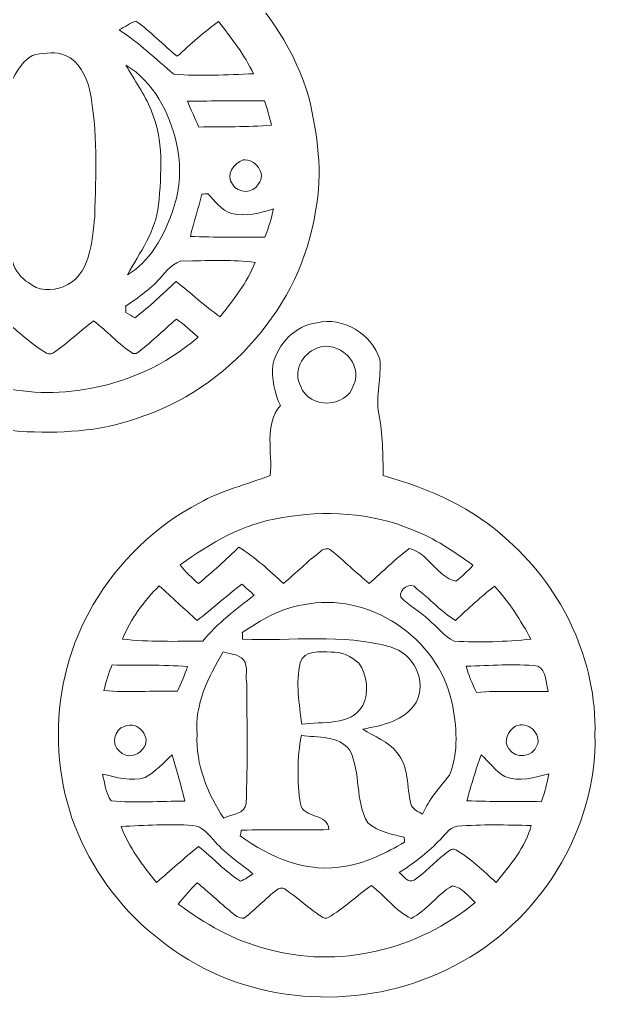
# Model space of a CAD drawing. Header units: centimetres. Extents: x -16.6 to 16.5, y -14.8 to 14.7.
# Drawn here: x 6.85 to 16.27, y -14.73 to 1.41 of the extents above; entities that cross this region are included whole.
import ezdxf

# ---------------------------------------------------------------- set-up
doc = ezdxf.new("R2010")
doc.units = ezdxf.units.CM
doc.header["$MEASUREMENT"] = 0
doc.layers.add('Layer 1', color=7, linetype='Continuous')

msp = doc.modelspace()

# ---------------------------------------------------------------- linework, layer by layer
at = {"layer": 'Layer 1', "color": 250, "lineweight": 9}
for points, knots in [([(6.95745, 5.62098), (7.2372, 5.72469), (7.58645, 5.74304), (7.83304, 5.55042), (7.83304, 5.55042), (8.00202, 5.4273), (8.16712, 5.25973), (8.20664, 5.0456), (8.20664, 5.0456), (8.28813, 4.79442), (8.18053, 4.54324), (8.10609, 4.30617), (8.10609, 4.30617), (8.183, 4.20845), (8.27825, 4.10827), (8.24791, 3.96751), (8.24791, 3.96751), (8.26626, 3.69728), (8.26872, 3.42599), (8.28531, 3.15506), (8.28531, 3.15506), (9.81177, 2.84074), (11.12799, 1.64623), (11.56402, 0.14692), (11.56402, 0.14692), (11.70831, -0.45668), (11.79897, -1.09097), (11.67479, -1.70728), (11.67479, -1.70728), (11.43949, -3.2662), (10.24746, -4.61769), (8.75097, -5.09465), (8.75097, -5.09465), (8.14314, -5.31408), (7.48626, -5.33771), (6.84738, -5.30561), (6.84738, -5.30561), (5.56327, -5.15074), (4.33561, -4.43531), (3.64134, -3.33252), (3.64134, -3.33252), (2.74705, -1.99832), (2.71847, -0.13212), (3.60712, 1.21267), (3.60712, 1.21267), (4.23471, 2.19198), (5.25671, 2.912), (6.39583, 3.15471), (6.39583, 3.15471), (6.44769, 3.54382), (6.3415, 3.98091), (6.56375, 4.32699), (6.56375, 4.32699), (6.54011, 4.50479), (6.45615, 4.67095), (6.43357, 4.84875), (6.43357, 4.84875), (6.44627, 5.1793), (6.67276, 5.47175), (6.95745, 5.62098), (6.95745, 5.62098), (6.95745, 5.62098), (6.95745, 5.62098), (6.95745, 5.62098)], [0, 0, 0, 0, 0.05882353, 0.05882353, 0.05882353, 0.05882353, 0.11764706, 0.11764706, 0.11764706, 0.11764706, 0.17647059, 0.17647059, 0.17647059, 0.17647059, 0.23529412, 0.23529412, 0.23529412, 0.23529412, 0.29411765, 0.29411765, 0.29411765, 0.29411765, 0.35294118, 0.35294118, 0.35294118, 0.35294118, 0.41176471, 0.41176471, 0.41176471, 0.41176471, 0.47058824, 0.47058824, 0.47058824, 0.47058824, 0.52941176, 0.52941176, 0.52941176, 0.52941176, 0.58823529, 0.58823529, 0.58823529, 0.58823529, 0.64705882, 0.64705882, 0.64705882, 0.64705882, 0.70588235, 0.70588235, 0.70588235, 0.70588235, 0.76470588, 0.76470588, 0.76470588, 0.76470588, 0.82352941, 0.82352941, 0.82352941, 0.82352941, 0.88235294, 0.88235294, 0.88235294, 0.88235294, 1, 1, 1, 1]), ([(8.46981, 1.24512), (8.79436, 1.03839), (9.06671, 0.76817), (9.36022, 0.52299), (9.36022, 0.52299), (9.79237, 0.48735), (10.22735, 0.51064), (10.66056, 0.52969), (10.66056, 0.52969), (10.51557, 0.84049), (10.30143, 1.11107), (10.09294, 1.38023), (10.09294, 1.38023), (9.85129, 1.21196), (9.63256, 1.0137), (9.41631, 0.81509), (9.41631, 0.81509), (9.18665, 1.00065), (8.98275, 1.21655), (8.74356, 1.39011), (8.74356, 1.39011), (8.64584, 1.35519), (8.55977, 1.29451), (8.46981, 1.24512), (8.46981, 1.24512), (8.46981, 1.24512), (8.46981, 1.24512), (8.46981, 1.24512)], [0, 0, 0, 0, 0.125, 0.125, 0.125, 0.125, 0.25, 0.25, 0.25, 0.25, 0.375, 0.375, 0.375, 0.375, 0.5, 0.5, 0.5, 0.5, 0.625, 0.625, 0.625, 0.625, 0.75, 0.75, 0.75, 0.75, 1, 1, 1, 1]), ([(7.10985, 0.84683), (6.94863, 0.80556), (6.85444, 0.65034), (6.77118, 0.51981), (6.77118, 0.51981), (6.61455, 0.24676), (6.60926, -0.07744), (6.57716, -0.38224), (6.57716, -0.38224), (6.55317, -0.96644), (6.54752, -1.55558), (6.6336, -2.13555), (6.6336, -2.13555), (6.6844, -2.40119), (6.72356, -2.73139), (6.98955, -2.87532), (6.98955, -2.87532), (7.13772, -3.01608), (7.37514, -3.01079), (7.55435, -2.94588), (7.55435, -2.94588), (8.00202, -2.7769), (8.02637, -2.20399), (8.07046, -1.799), (8.07046, -1.799), (8.09022, -1.10861), (8.12409, -0.40694), (7.98509, 0.27392), (7.98509, 0.27392), (7.929, 0.49617), (7.81188, 0.73571), (7.59069, 0.8292), (7.59069, 0.8292), (7.44111, 0.90293), (7.26648, 0.86165), (7.10985, 0.84683), (7.10985, 0.84683), (7.10985, 0.84683), (7.10985, 0.84683), (7.10985, 0.84683)], [0, 0, 0, 0, 0.09090909, 0.09090909, 0.09090909, 0.09090909, 0.18181818, 0.18181818, 0.18181818, 0.18181818, 0.27272727, 0.27272727, 0.27272727, 0.27272727, 0.36363636, 0.36363636, 0.36363636, 0.36363636, 0.45454545, 0.45454545, 0.45454545, 0.45454545, 0.54545455, 0.54545455, 0.54545455, 0.54545455, 0.63636364, 0.63636364, 0.63636364, 0.63636364, 0.72727273, 0.72727273, 0.72727273, 0.72727273, 0.81818182, 0.81818182, 0.81818182, 0.81818182, 1, 1, 1, 1]), ([(8.57741, 0.67045), (8.71393, 0.42527), (8.88785, 0.19984), (8.9891, -0.06439), (8.9891, -0.06439), (9.20076, -0.54981), (9.15667, -1.09697), (9.11292, -1.61062), (9.11292, -1.61062), (9.06777, -2.03959), (8.8053, -2.38461), (8.60633, -2.75079), (8.60633, -2.75079), (8.78554, -2.64637), (8.9263, -2.49009), (9.04554, -2.32217), (9.04554, -2.32217), (9.37116, -1.82334), (9.55354, -1.19716), (9.40326, -0.6059), (9.40326, -0.6059), (9.29178, -0.10425), (9.03214, 0.40163), (8.57741, 0.67045), (8.57741, 0.67045), (8.57741, 0.67045), (8.57741, 0.67045), (8.57741, 0.67045)], [0, 0, 0, 0, 0.125, 0.125, 0.125, 0.125, 0.25, 0.25, 0.25, 0.25, 0.375, 0.375, 0.375, 0.375, 0.5, 0.5, 0.5, 0.5, 0.625, 0.625, 0.625, 0.625, 0.75, 0.75, 0.75, 0.75, 1, 1, 1, 1]), ([(9.586, 0.08201), (9.64385, -0.0598), (9.70382, -0.20092), (9.77085, -0.33885), (9.77085, -0.33885), (10.16561, -0.33744), (10.56072, -0.33568), (10.95548, -0.31133), (10.95548, -0.31133), (10.92479, -0.17587), (10.88528, -0.04252), (10.84047, 0.08872), (10.84047, 0.08872), (10.42208, 0.08801), (10.00404, 0.08801), (9.586, 0.08201), (9.586, 0.08201), (9.586, 0.08201), (9.586, 0.08201), (9.586, 0.08201)], [0, 0, 0, 0, 0.16666667, 0.16666667, 0.16666667, 0.16666667, 0.33333333, 0.33333333, 0.33333333, 0.33333333, 0.5, 0.5, 0.5, 0.5, 0.66666667, 0.66666667, 0.66666667, 0.66666667, 1, 1, 1, 1]), ([(10.49334, -0.87648), (10.34165, -0.92587), (10.19736, -1.12519), (10.32048, -1.27124), (10.32048, -1.27124), (10.40515, -1.43282), (10.65844, -1.42435), (10.74311, -1.2663), (10.74311, -1.2663), (10.88492, -1.10297), (10.68067, -0.84509), (10.49334, -0.87648), (10.49334, -0.87648), (10.49334, -0.87648), (10.49334, -0.87648), (10.49334, -0.87648)], [0, 0, 0, 0, 0.2, 0.2, 0.2, 0.2, 0.4, 0.4, 0.4, 0.4, 0.6, 0.6, 0.6, 0.6, 1, 1, 1, 1]), ([(9.82024, -1.43387), (9.76097, -1.66494), (9.68654, -1.89178), (9.6308, -2.12391), (9.6308, -2.12391), (10.03614, -2.13978), (10.44184, -2.1352), (10.84788, -2.13872), (10.84788, -2.13872), (10.90609, -1.98809), (10.95266, -1.83322), (10.98899, -1.67588), (10.98899, -1.67588), (10.76992, -1.74114), (10.53497, -1.80747), (10.30743, -1.74749), (10.30743, -1.74749), (10.13562, -1.7041), (10.03614, -1.545), (9.91726, -1.42752), (9.91726, -1.42752), (9.89291, -1.42929), (9.84423, -1.43211), (9.82024, -1.43387), (9.82024, -1.43387), (9.82024, -1.43387), (9.82024, -1.43387), (9.82024, -1.43387)], [0, 0, 0, 0, 0.125, 0.125, 0.125, 0.125, 0.25, 0.25, 0.25, 0.25, 0.375, 0.375, 0.375, 0.375, 0.5, 0.5, 0.5, 0.5, 0.625, 0.625, 0.625, 0.625, 0.75, 0.75, 0.75, 0.75, 1, 1, 1, 1]), ([(9.17219, -2.76596), (9.00497, -2.96775), (8.78801, -3.11698), (8.57388, -3.26444), (8.57388, -3.26444), (8.57529, -3.28984), (8.57811, -3.34099), (8.57952, -3.36639), (8.57952, -3.36639), (8.6275, -3.39497), (8.67618, -3.42319), (8.72522, -3.45176), (8.72522, -3.45176), (8.96299, -3.27114), (9.17889, -3.06441), (9.39797, -2.86157), (9.39797, -2.86157), (9.64315, -3.04466), (9.86257, -3.26197), (10.11657, -3.43377), (10.11657, -3.43377), (10.33247, -3.15719), (10.56002, -2.8792), (10.68772, -2.54865), (10.68772, -2.54865), (10.32683, -2.50455), (9.96135, -2.51478), (9.5994, -2.52713), (9.5994, -2.52713), (9.40784, -2.48692), (9.28155, -2.6439), (9.17219, -2.76596), (9.17219, -2.76596), (9.17219, -2.76596), (9.17219, -2.76596), (9.17219, -2.76596)], [0, 0, 0, 0, 0.1, 0.1, 0.1, 0.1, 0.2, 0.2, 0.2, 0.2, 0.3, 0.3, 0.3, 0.3, 0.4, 0.4, 0.4, 0.4, 0.5, 0.5, 0.5, 0.5, 0.6, 0.6, 0.6, 0.6, 0.7, 0.7, 0.7, 0.7, 0.8, 0.8, 0.8, 0.8, 1, 1, 1, 1]), ([(9.40396, -3.47187), (9.18524, -3.66025), (8.98028, -3.86698), (8.74603, -4.03667), (8.74603, -4.03667), (8.73192, -4.03561), (8.7037, -4.03349), (8.68959, -4.03243), (8.68959, -4.03243), (8.45781, -3.87968), (8.26978, -3.67013), (8.05212, -3.49903), (8.05212, -3.49903), (7.84081, -3.66943), (7.63725, -3.85005), (7.41712, -4.0088), (7.41712, -4.0088), (7.37972, -4.03596), (7.32469, -4.05395), (7.28271, -4.02855), (7.28271, -4.02855), (7.03471, -3.8818), (6.82798, -3.67754), (6.60114, -3.50256), (6.60114, -3.50256), (6.38454, -3.67895), (6.1891, -3.8818), (5.9605, -4.04231), (5.9605, -4.04231), (5.70015, -3.94318), (5.54457, -3.67754), (5.30962, -3.53361), (5.30962, -3.53361), (5.12124, -3.4821), (5.02035, -3.6793), (4.88947, -3.76785), (4.88947, -3.76785), (5.70721, -4.4593), (6.82904, -4.80643), (7.89161, -4.62052), (7.89161, -4.62052), (8.57599, -4.51927), (9.23357, -4.22329), (9.75639, -3.76962), (9.75639, -3.76962), (9.64597, -3.66237), (9.52849, -3.56218), (9.40396, -3.47187)], [0, 0, 0, 0, 0.07692308, 0.07692308, 0.07692308, 0.07692308, 0.15384615, 0.15384615, 0.15384615, 0.15384615, 0.23076923, 0.23076923, 0.23076923, 0.23076923, 0.30769231, 0.30769231, 0.30769231, 0.30769231, 0.38461538, 0.38461538, 0.38461538, 0.38461538, 0.46153846, 0.46153846, 0.46153846, 0.46153846, 0.53846154, 0.53846154, 0.53846154, 0.53846154, 0.61538462, 0.61538462, 0.61538462, 0.61538462, 0.69230769, 0.69230769, 0.69230769, 0.69230769, 0.76923077, 0.76923077, 0.76923077, 0.76923077, 0.84615385, 0.84615385, 0.84615385, 0.84615385, 1, 1, 1, 1]), ([(11.69702, -3.53114), (12.12494, -3.43236), (12.58849, -3.71317), (12.72254, -4.12557), (12.72254, -4.12557), (12.75888, -4.42367), (12.64846, -4.72212), (12.70879, -5.0188), (12.70879, -5.0188), (12.77722, -5.349), (12.7744, -5.68802), (12.77934, -6.02422), (12.77934, -6.02422), (13.52617, -6.23906), (14.26171, -6.55515), (14.83286, -7.09701), (14.83286, -7.09701), (15.71833, -7.88512), (16.26584, -9.05705), (16.23727, -10.24908), (16.23727, -10.24908), (16.27396, -11.80801), (15.32287, -13.32319), (13.93963, -14.02451), (13.93963, -14.02451), (12.60295, -14.73254), (10.89621, -14.70537), (9.59623, -13.92362), (9.59623, -13.92362), (8.96687, -13.53768), (8.41971, -13.0071), (8.04789, -12.36646), (8.04789, -12.36646), (7.28201, -11.09575), (7.28836, -9.40453), (8.04683, -8.13206), (8.04683, -8.13206), (8.45499, -7.43392), (9.05895, -6.85007), (9.77473, -6.47366), (9.77473, -6.47366), (10.13845, -6.26763), (10.54943, -6.17344), (10.93678, -6.02351), (10.93678, -6.02351), (10.97347, -5.64498), (10.83095, -5.20119), (11.10047, -4.88333), (11.10047, -4.88333), (11.00487, -4.6759), (10.95583, -4.4466), (10.977, -4.21764), (10.977, -4.21764), (11.05567, -3.87615), (11.34389, -3.57947), (11.69702, -3.53114), (11.69702, -3.53114), (11.69702, -3.53114), (11.69702, -3.53114), (11.69702, -3.53114)], [0, 0, 0, 0, 0.0625, 0.0625, 0.0625, 0.0625, 0.125, 0.125, 0.125, 0.125, 0.1875, 0.1875, 0.1875, 0.1875, 0.25, 0.25, 0.25, 0.25, 0.3125, 0.3125, 0.3125, 0.3125, 0.375, 0.375, 0.375, 0.375, 0.4375, 0.4375, 0.4375, 0.4375, 0.5, 0.5, 0.5, 0.5, 0.5625, 0.5625, 0.5625, 0.5625, 0.625, 0.625, 0.625, 0.625, 0.6875, 0.6875, 0.6875, 0.6875, 0.75, 0.75, 0.75, 0.75, 0.8125, 0.8125, 0.8125, 0.8125, 0.875, 0.875, 0.875, 0.875, 1, 1, 1, 1]), ([(11.69526, -3.94777), (11.45819, -4.03455), (11.30085, -4.33335), (11.43279, -4.57148), (11.43279, -4.57148), (11.5672, -4.94013), (12.18209, -4.93131), (12.29674, -4.54855), (12.29674, -4.54855), (12.45549, -4.20106), (12.05262, -3.7996), (11.69526, -3.94777), (11.69526, -3.94777), (11.69526, -3.94777), (11.69526, -3.94777), (11.69526, -3.94777)], [0, 0, 0, 0, 0.2, 0.2, 0.2, 0.2, 0.4, 0.4, 0.4, 0.4, 0.6, 0.6, 0.6, 0.6, 1, 1, 1, 1]), ([(11.11106, -6.71319), (10.50251, -6.81373), (9.955, -7.12136), (9.46464, -7.48295), (9.46464, -7.48295), (9.55072, -7.59655), (9.65549, -7.69427), (9.76344, -7.78705), (9.76344, -7.78705), (9.99204, -7.59831), (10.21324, -7.4004), (10.42526, -7.19297), (10.42526, -7.19297), (10.68984, -7.36266), (10.92302, -7.57432), (11.15374, -7.7867), (11.15374, -7.7867), (11.35553, -7.61031), (11.55026, -7.4251), (11.76158, -7.25929), (11.76158, -7.25929), (11.80779, -7.21908), (11.88223, -7.19826), (11.93126, -7.2473), (11.93126, -7.2473), (12.14399, -7.41945), (12.34013, -7.61242), (12.55215, -7.78634), (12.55215, -7.78634), (12.76876, -7.59514), (12.97302, -7.38841), (13.2062, -7.21696), (13.2062, -7.21696), (13.52017, -7.29034), (13.65141, -7.68051), (13.96679, -7.74789), (13.96679, -7.74789), (14.0691, -7.6724), (14.16152, -7.5835), (14.24549, -7.48789), (14.24549, -7.48789), (13.93328, -7.26705), (13.61613, -7.04657), (13.2563, -6.91004), (13.2563, -6.91004), (12.58284, -6.625), (11.82543, -6.59113), (11.11106, -6.71319), (11.11106, -6.71319), (11.11106, -6.71319), (11.11106, -6.71319), (11.11106, -6.71319)], [0, 0, 0, 0, 0.07142857, 0.07142857, 0.07142857, 0.07142857, 0.14285714, 0.14285714, 0.14285714, 0.14285714, 0.21428571, 0.21428571, 0.21428571, 0.21428571, 0.28571429, 0.28571429, 0.28571429, 0.28571429, 0.35714286, 0.35714286, 0.35714286, 0.35714286, 0.42857143, 0.42857143, 0.42857143, 0.42857143, 0.5, 0.5, 0.5, 0.5, 0.57142857, 0.57142857, 0.57142857, 0.57142857, 0.64285714, 0.64285714, 0.64285714, 0.64285714, 0.71428571, 0.71428571, 0.71428571, 0.71428571, 0.78571429, 0.78571429, 0.78571429, 0.78571429, 0.85714286, 0.85714286, 0.85714286, 0.85714286, 1, 1, 1, 1]), ([(13.07003, -8.01071), (13.19985, -8.15358), (13.38259, -8.23719), (13.51806, -8.37654), (13.51806, -8.37654), (13.65846, -8.49155), (13.77488, -8.64747), (13.94069, -8.72614), (13.94069, -8.72614), (14.35626, -8.75648), (14.77571, -8.73249), (15.19093, -8.69545), (15.19093, -8.69545), (15.02512, -8.38748), (14.83498, -8.09008), (14.59932, -7.83115), (14.59932, -7.83115), (14.37319, -8.0026), (14.16611, -8.19627), (13.95903, -8.38995), (13.95903, -8.38995), (13.72267, -8.24672), (13.54169, -8.03329), (13.32156, -7.86889), (13.32156, -7.86889), (13.2316, -7.73837), (13.02452, -7.88547), (13.07003, -8.01071), (13.07003, -8.01071), (13.07003, -8.01071), (13.07003, -8.01071), (13.07003, -8.01071)], [0, 0, 0, 0, 0.11111111, 0.11111111, 0.11111111, 0.11111111, 0.22222222, 0.22222222, 0.22222222, 0.22222222, 0.33333333, 0.33333333, 0.33333333, 0.33333333, 0.44444444, 0.44444444, 0.44444444, 0.44444444, 0.55555556, 0.55555556, 0.55555556, 0.55555556, 0.66666667, 0.66666667, 0.66666667, 0.66666667, 0.77777778, 0.77777778, 0.77777778, 0.77777778, 1, 1, 1, 1]), ([(9.74263, -8.39065), (9.53696, -8.20156), (9.32882, -8.0153), (9.12456, -7.8248), (9.12456, -7.8248), (8.87056, -8.07103), (8.65784, -8.36737), (8.52061, -8.69439), (8.52061, -8.69439), (8.95735, -8.74343), (9.39761, -8.72791), (9.83647, -8.72861), (9.83647, -8.72861), (10.07001, -8.4284), (10.37904, -8.21109), (10.67326, -7.9772), (10.67326, -7.9772), (10.62246, -7.93204), (10.52121, -7.84173), (10.47041, -7.79693), (10.47041, -7.79693), (10.22347, -7.98919), (9.98816, -8.19627), (9.74263, -8.39065), (9.74263, -8.39065), (9.74263, -8.39065), (9.74263, -8.39065), (9.74263, -8.39065)], [0, 0, 0, 0, 0.125, 0.125, 0.125, 0.125, 0.25, 0.25, 0.25, 0.25, 0.375, 0.375, 0.375, 0.375, 0.5, 0.5, 0.5, 0.5, 0.625, 0.625, 0.625, 0.625, 0.75, 0.75, 0.75, 0.75, 1, 1, 1, 1]), ([(11.47336, -8.13453), (11.10259, -8.18428), (10.78579, -8.38712), (10.47958, -8.58609), (10.47958, -8.58609), (10.48029, -8.61396), (10.48135, -8.66935), (10.4817, -8.69721), (10.4817, -8.69721), (11.28427, -8.72896), (12.11118, -8.60055), (12.89505, -8.8221), (12.89505, -8.8221), (13.27217, -8.92264), (13.50712, -9.37772), (13.31592, -9.73085), (13.31592, -9.73085), (13.12753, -10.03142), (12.7677, -10.10339), (12.44773, -10.1616), (12.44773, -10.1616), (12.6347, -10.28754), (12.86471, -10.35809), (13.00371, -10.54648), (13.00371, -10.54648), (13.20691, -10.77719), (13.15964, -11.10528), (13.23301, -11.38362), (13.23301, -11.38362), (13.25206, -11.47393), (13.35331, -11.50427), (13.4214, -11.55119), (13.4214, -11.55119), (13.52582, -11.30953), (13.69797, -11.11586), (13.86307, -10.91654), (13.86307, -10.91654), (14.01477, -10.53836), (13.98231, -10.11044), (13.89906, -9.71992), (13.89906, -9.71992), (13.67116, -8.66723), (12.53416, -7.90805), (11.47336, -8.13453), (11.47336, -8.13453), (11.47336, -8.13453), (11.47336, -8.13453), (11.47336, -8.13453)], [0, 0, 0, 0, 0.07692308, 0.07692308, 0.07692308, 0.07692308, 0.15384615, 0.15384615, 0.15384615, 0.15384615, 0.23076923, 0.23076923, 0.23076923, 0.23076923, 0.30769231, 0.30769231, 0.30769231, 0.30769231, 0.38461538, 0.38461538, 0.38461538, 0.38461538, 0.46153846, 0.46153846, 0.46153846, 0.46153846, 0.53846154, 0.53846154, 0.53846154, 0.53846154, 0.61538462, 0.61538462, 0.61538462, 0.61538462, 0.69230769, 0.69230769, 0.69230769, 0.69230769, 0.76923077, 0.76923077, 0.76923077, 0.76923077, 0.84615385, 0.84615385, 0.84615385, 0.84615385, 1, 1, 1, 1]), ([(11.42609, -9.07857), (11.34565, -9.40559), (11.40986, -9.75378), (11.45043, -10.08434), (11.45043, -10.08434), (11.77534, -10.03142), (12.253, -10.12279), (12.44526, -9.77813), (12.44526, -9.77813), (12.54933, -9.5647), (12.52111, -9.27965), (12.38352, -9.08809), (12.38352, -9.08809), (12.25406, -8.98296), (12.10201, -8.88948), (11.92738, -8.90677), (11.92738, -8.90677), (11.75876, -8.90288), (11.48782, -8.8669), (11.42609, -9.07857), (11.42609, -9.07857), (11.42609, -9.07857), (11.42609, -9.07857), (11.42609, -9.07857)], [0, 0, 0, 0, 0.14285714, 0.14285714, 0.14285714, 0.14285714, 0.28571429, 0.28571429, 0.28571429, 0.28571429, 0.42857143, 0.42857143, 0.42857143, 0.42857143, 0.57142857, 0.57142857, 0.57142857, 0.57142857, 0.71428571, 0.71428571, 0.71428571, 0.71428571, 1, 1, 1, 1]), ([(10.16773, -8.90041), (9.92607, -9.30823), (9.69924, -9.76013), (9.74051, -10.24979), (9.74051, -10.24979), (9.71864, -10.74121), (9.90702, -11.21111), (10.17514, -11.61398), (10.17514, -11.61398), (10.30178, -11.54978), (10.53038, -11.54907), (10.54097, -11.37374), (10.54097, -11.37374), (10.5706, -10.72851), (10.55261, -10.08187), (10.55296, -9.43628), (10.55296, -9.43628), (10.52121, -9.30787), (10.58647, -9.1456), (10.49793, -9.03341), (10.49793, -9.03341), (10.42526, -8.93146), (10.26615, -8.94592), (10.16773, -8.90041), (10.16773, -8.90041), (10.16773, -8.90041), (10.16773, -8.90041), (10.16773, -8.90041)], [0, 0, 0, 0, 0.125, 0.125, 0.125, 0.125, 0.25, 0.25, 0.25, 0.25, 0.375, 0.375, 0.375, 0.375, 0.5, 0.5, 0.5, 0.5, 0.625, 0.625, 0.625, 0.625, 0.75, 0.75, 0.75, 0.75, 1, 1, 1, 1]), ([(8.35233, -9.11561), (8.29624, -9.25002), (8.25708, -9.39007), (8.21757, -9.53083), (8.21757, -9.53083), (8.61692, -9.57528), (9.0212, -9.53153), (9.42266, -9.54353), (9.42266, -9.54353), (9.48122, -9.41159), (9.54014, -9.27965), (9.58529, -9.14207), (9.58529, -9.14207), (9.17536, -9.1075), (8.76297, -9.12267), (8.35233, -9.11561), (8.35233, -9.11561), (8.35233, -9.11561), (8.35233, -9.11561), (8.35233, -9.11561)], [0, 0, 0, 0, 0.16666667, 0.16666667, 0.16666667, 0.16666667, 0.33333333, 0.33333333, 0.33333333, 0.33333333, 0.5, 0.5, 0.5, 0.5, 0.66666667, 0.66666667, 0.66666667, 0.66666667, 1, 1, 1, 1]), ([(14.13648, -9.13678), (14.17105, -9.28671), (14.23596, -9.42535), (14.30299, -9.56364), (14.30299, -9.56364), (14.69175, -9.53365), (15.08263, -9.55341), (15.4728, -9.54988), (15.4728, -9.54988), (15.43541, -9.41265), (15.44952, -9.21509), (15.30417, -9.1336), (15.30417, -9.1336), (14.91682, -9.09127), (14.52453, -9.12443), (14.13648, -9.13678), (14.13648, -9.13678), (14.13648, -9.13678), (14.13648, -9.13678), (14.13648, -9.13678)], [0, 0, 0, 0, 0.16666667, 0.16666667, 0.16666667, 0.16666667, 0.33333333, 0.33333333, 0.33333333, 0.33333333, 0.5, 0.5, 0.5, 0.5, 0.66666667, 0.66666667, 0.66666667, 0.66666667, 1, 1, 1, 1]), ([(8.55483, -10.11891), (8.38479, -10.15771), (8.33434, -10.42583), (8.47722, -10.52566), (8.47722, -10.52566), (8.58234, -10.6389), (8.76579, -10.61033), (8.85187, -10.48897), (8.85187, -10.48897), (9.01873, -10.3147), (8.77708, -10.00778), (8.55483, -10.11891), (8.55483, -10.11891), (8.55483, -10.11891), (8.55483, -10.11891), (8.55483, -10.11891)], [0, 0, 0, 0, 0.2, 0.2, 0.2, 0.2, 0.4, 0.4, 0.4, 0.4, 0.6, 0.6, 0.6, 0.6, 1, 1, 1, 1]), ([(14.94116, -10.11715), (14.8191, -10.18805), (14.73161, -10.36056), (14.8311, -10.48545), (14.8311, -10.48545), (14.93446, -10.65584), (15.22621, -10.61774), (15.28936, -10.43147), (15.28936, -10.43147), (15.37649, -10.23885), (15.13449, -10.01802), (14.94116, -10.11715), (14.94116, -10.11715), (14.94116, -10.11715), (14.94116, -10.11715), (14.94116, -10.11715)], [0, 0, 0, 0, 0.2, 0.2, 0.2, 0.2, 0.4, 0.4, 0.4, 0.4, 0.6, 0.6, 0.6, 0.6, 1, 1, 1, 1]), ([(11.44478, -10.26249), (11.37176, -10.63008), (11.37634, -11.01461), (11.42679, -11.38432), (11.42679, -11.38432), (11.48253, -11.62809), (11.87059, -11.52402), (11.89316, -11.80131), (11.89316, -11.80131), (11.41656, -11.81965), (10.9389, -11.78931), (10.46265, -11.8126), (10.46265, -11.8126), (10.45842, -11.83517), (10.4503, -11.87998), (10.44607, -11.90255), (10.44607, -11.90255), (10.93326, -12.2638), (11.55591, -12.52662), (12.17151, -12.39609), (12.17151, -12.39609), (12.51899, -12.34917), (12.82626, -12.17525), (13.12789, -12.00909), (13.12789, -12.00909), (13.12647, -11.98793), (13.12436, -11.94524), (13.12295, -11.92407), (13.12295, -11.92407), (12.91481, -11.87821), (12.69714, -11.83764), (12.53063, -11.693), (12.53063, -11.693), (12.31015, -11.33458), (12.42198, -10.87773), (12.2343, -10.50661), (12.2343, -10.50661), (12.05121, -10.26214), (11.70937, -10.30729), (11.44478, -10.26249), (11.44478, -10.26249), (11.44478, -10.26249), (11.44478, -10.26249), (11.44478, -10.26249)], [0, 0, 0, 0, 0.08333333, 0.08333333, 0.08333333, 0.08333333, 0.16666667, 0.16666667, 0.16666667, 0.16666667, 0.25, 0.25, 0.25, 0.25, 0.33333333, 0.33333333, 0.33333333, 0.33333333, 0.41666667, 0.41666667, 0.41666667, 0.41666667, 0.5, 0.5, 0.5, 0.5, 0.58333333, 0.58333333, 0.58333333, 0.58333333, 0.66666667, 0.66666667, 0.66666667, 0.66666667, 0.75, 0.75, 0.75, 0.75, 0.83333333, 0.83333333, 0.83333333, 0.83333333, 1, 1, 1, 1]), ([(8.89138, -10.95252), (8.66137, -11.02167), (8.42077, -10.94829), (8.19499, -10.89537), (8.19499, -10.89537), (8.23662, -11.04142), (8.24826, -11.20441), (8.33716, -11.33176), (8.33716, -11.33176), (8.73651, -11.3748), (9.14114, -11.33282), (9.54225, -11.33917), (9.54225, -11.33917), (9.48016, -11.08552), (9.40714, -10.8347), (9.33447, -10.58422), (9.33447, -10.58422), (9.18983, -10.70981), (9.06212, -10.86221), (8.89138, -10.95252), (8.89138, -10.95252), (8.89138, -10.95252), (8.89138, -10.95252), (8.89138, -10.95252)], [0, 0, 0, 0, 0.14285714, 0.14285714, 0.14285714, 0.14285714, 0.28571429, 0.28571429, 0.28571429, 0.28571429, 0.42857143, 0.42857143, 0.42857143, 0.42857143, 0.57142857, 0.57142857, 0.57142857, 0.57142857, 0.71428571, 0.71428571, 0.71428571, 0.71428571, 1, 1, 1, 1]), ([(14.37989, -10.5807), (14.2917, -10.82729), (14.21303, -11.07776), (14.14706, -11.33141), (14.14706, -11.33141), (14.5524, -11.34693), (14.9581, -11.3427), (15.36414, -11.34658), (15.36414, -11.34658), (15.41636, -11.1977), (15.45375, -11.04425), (15.48409, -10.88973), (15.48409, -10.88973), (15.25408, -10.95676), (14.99655, -11.02872), (14.76513, -10.93735), (14.76513, -10.93735), (14.61167, -10.84916), (14.51042, -10.69676), (14.37989, -10.5807), (14.37989, -10.5807), (14.37989, -10.5807), (14.37989, -10.5807), (14.37989, -10.5807)], [0, 0, 0, 0, 0.14285714, 0.14285714, 0.14285714, 0.14285714, 0.28571429, 0.28571429, 0.28571429, 0.28571429, 0.42857143, 0.42857143, 0.42857143, 0.42857143, 0.57142857, 0.57142857, 0.57142857, 0.57142857, 0.71428571, 0.71428571, 0.71428571, 0.71428571, 1, 1, 1, 1]), ([(8.49944, -11.75015), (8.62891, -12.09094), (8.8501, -12.38445), (9.07835, -12.66455), (9.07835, -12.66455), (9.30801, -12.46911), (9.53096, -12.26591), (9.76662, -12.07788), (9.76662, -12.07788), (9.99769, -12.26133), (10.19736, -12.48816), (10.44995, -12.64268), (10.44995, -12.64268), (10.52439, -12.61446), (10.58753, -12.56472), (10.65315, -12.52133), (10.65315, -12.52133), (10.44254, -12.3534), (10.21429, -12.20488), (10.0372, -11.99957), (10.0372, -11.99957), (9.93031, -11.89479), (9.83576, -11.74345), (9.67066, -11.73357), (9.67066, -11.73357), (9.28049, -11.71064), (8.88926, -11.73251), (8.49944, -11.75015), (8.49944, -11.75015), (8.49944, -11.75015), (8.49944, -11.75015), (8.49944, -11.75015)], [0, 0, 0, 0, 0.11111111, 0.11111111, 0.11111111, 0.11111111, 0.22222222, 0.22222222, 0.22222222, 0.22222222, 0.33333333, 0.33333333, 0.33333333, 0.33333333, 0.44444444, 0.44444444, 0.44444444, 0.44444444, 0.55555556, 0.55555556, 0.55555556, 0.55555556, 0.66666667, 0.66666667, 0.66666667, 0.66666667, 0.77777778, 0.77777778, 0.77777778, 0.77777778, 1, 1, 1, 1]), ([(13.98796, -11.74874), (13.84614, -11.76815), (13.77559, -11.91384), (13.67646, -11.99851), (13.67646, -11.99851), (13.48878, -12.19395), (13.27006, -12.35658), (13.04181, -12.50192), (13.04181, -12.50192), (13.11236, -12.5559), (13.18186, -12.68607), (13.28487, -12.62681), (13.28487, -12.62681), (13.46761, -12.51004), (13.60661, -12.33753), (13.77841, -12.20594), (13.77841, -12.20594), (13.83062, -12.17172), (13.89165, -12.09376), (13.96397, -12.12974), (13.96397, -12.12974), (14.2095, -12.27262), (14.41129, -12.47617), (14.62296, -12.66314), (14.62296, -12.66314), (14.85403, -12.38304), (15.10062, -12.0927), (15.19693, -11.73428), (15.19693, -11.73428), (14.7937, -11.72793), (14.38942, -11.71205), (13.98796, -11.74874), (13.98796, -11.74874), (13.98796, -11.74874), (13.98796, -11.74874), (13.98796, -11.74874)], [0, 0, 0, 0, 0.1, 0.1, 0.1, 0.1, 0.2, 0.2, 0.2, 0.2, 0.3, 0.3, 0.3, 0.3, 0.4, 0.4, 0.4, 0.4, 0.5, 0.5, 0.5, 0.5, 0.6, 0.6, 0.6, 0.6, 0.7, 0.7, 0.7, 0.7, 0.8, 0.8, 0.8, 0.8, 1, 1, 1, 1]), ([(9.74475, -12.6709), (9.63186, -12.77744), (9.53026, -12.89492), (9.43324, -13.01627), (9.43324, -13.01627), (9.86646, -13.33624), (10.34235, -13.61423), (10.8687, -13.74617), (10.8687, -13.74617), (12.04027, -14.08237), (13.35084, -13.76804), (14.28076, -12.99052), (14.28076, -12.99052), (14.17176, -12.8868), (14.06486, -12.74851), (13.91282, -12.71853), (13.91282, -12.71853), (13.65741, -12.85823), (13.49654, -13.12634), (13.23372, -13.24981), (13.23372, -13.24981), (12.98113, -13.12458), (12.80509, -12.88645), (12.58708, -12.71359), (12.58708, -12.71359), (12.34613, -12.88045), (12.13764, -13.09071), (11.88152, -13.23605), (11.88152, -13.23605), (11.80074, -13.27945), (11.73618, -13.18349), (11.67197, -13.15209), (11.67197, -13.15209), (11.50123, -13.02968), (11.34671, -12.88504), (11.17103, -12.77074), (11.17103, -12.77074), (11.13011, -12.74463), (11.07613, -12.7524), (11.04297, -12.78626), (11.04297, -12.78626), (10.85459, -12.92667), (10.69795, -13.10482), (10.50957, -13.24523), (10.50957, -13.24523), (10.42702, -13.25405), (10.35752, -13.1976), (10.29931, -13.14857), (10.29931, -13.14857), (10.11128, -12.99264), (9.93242, -12.82648), (9.74475, -12.6709)], [0, 0, 0, 0, 0.07142857, 0.07142857, 0.07142857, 0.07142857, 0.14285714, 0.14285714, 0.14285714, 0.14285714, 0.21428571, 0.21428571, 0.21428571, 0.21428571, 0.28571429, 0.28571429, 0.28571429, 0.28571429, 0.35714286, 0.35714286, 0.35714286, 0.35714286, 0.42857143, 0.42857143, 0.42857143, 0.42857143, 0.5, 0.5, 0.5, 0.5, 0.57142857, 0.57142857, 0.57142857, 0.57142857, 0.64285714, 0.64285714, 0.64285714, 0.64285714, 0.71428571, 0.71428571, 0.71428571, 0.71428571, 0.78571429, 0.78571429, 0.78571429, 0.78571429, 0.85714286, 0.85714286, 0.85714286, 0.85714286, 1, 1, 1, 1])]:
    msp.add_open_spline(points, degree=3, knots=knots, dxfattribs=at)

doc.saveas('drawing.dxf')
